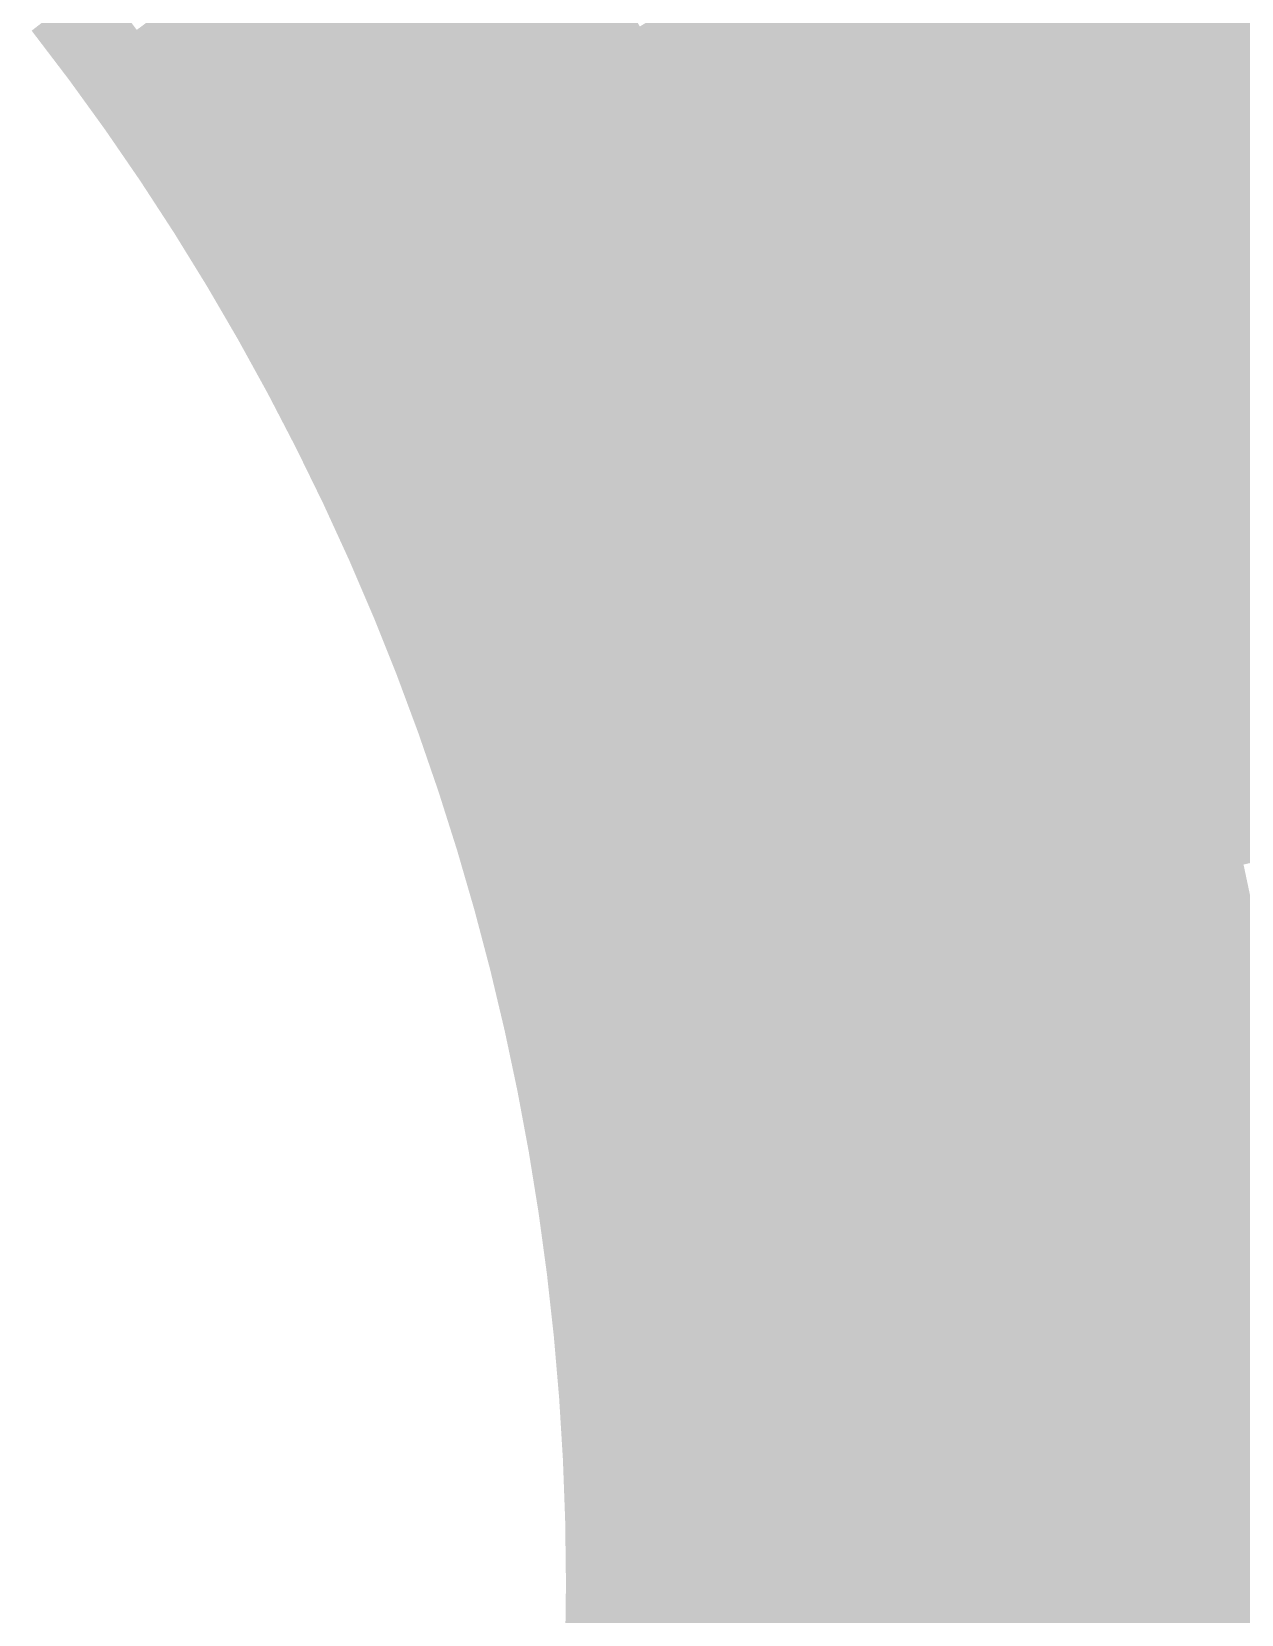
# Model space of a CAD drawing. Header units: inches. Extents: x -266 to 784, y -170 to 213.
# Drawn here: x 23.65 to 38.03, y -0.37 to 18.45 of the extents above; entities that cross this region are included whole.
import ezdxf

# ---------------------------------------------------------------- set-up
doc = ezdxf.new("R2010")
doc.units = ezdxf.units.IN
doc.header["$MEASUREMENT"] = 0

msp = doc.modelspace()

# ---------------------------------------------------------------- linework, layer by layer
at = {"color": 28, "true_color": 0x2f1500}
msp.add_solid([(36.158772, 19.327266), (37.040693, 19.798663), (36.622196, 18.434065), (37.515421, 18.883676)], dxfattribs=at)
at = {"color": 18, "true_color": 0x090500}
for points in [[(25.702641, 19.062378), (26.505849, 19.658077), (26.162714, 18.425862), (26.980299, 19.00167)], [(26.162714, 18.425862), (26.980299, 19.00167), (26.607028, 17.778247), (27.438497, 18.333818)], [(26.607028, 17.778247), (27.438497, 18.333818), (27.035314, 17.119924), (27.880168, 17.654921)]]:
    msp.add_solid(points, dxfattribs=at)
at = {"color": 18, "true_color": 0x0d0700}
for points in [[(26.980299, 19.00167), (27.797884, 19.577479), (27.438497, 18.333818), (28.269967, 18.889388)], [(27.438497, 18.333818), (28.269967, 18.889388), (27.880168, 17.654921), (28.725021, 18.189919)], [(27.880168, 17.654921), (28.725021, 18.189919), (28.305044, 16.965391), (29.162773, 17.479493)]]:
    msp.add_solid(points, dxfattribs=at)
at = {"color": 28, "true_color": 0x261200}
msp.add_solid([(33.933393, 19.223029), (34.80348, 19.715928), (34.394929, 18.384473), (35.276851, 18.855869)], dxfattribs=at)
at = {"color": 18, "true_color": 0x110900}
for points in [[(28.269967, 18.889388), (29.101436, 19.444958), (28.725021, 18.189919), (29.569875, 18.724917)], [(28.725021, 18.189919), (29.569875, 18.724917), (29.162773, 17.479493), (30.020501, 17.993596)]]:
    msp.add_solid(points, dxfattribs=at)
at = {"color": 28, "true_color": 0x1e0f00}
msp.add_solid([(31.735959, 19.021802), (32.593687, 19.535904), (32.193219, 18.237233), (33.063306, 18.730131)], dxfattribs=at)
at = {"color": 28, "true_color": 0x150b00}
for points in [[(29.569875, 18.724917), (30.414728, 19.259914), (30.020501, 17.993596), (30.87823, 18.507699)], [(30.020501, 17.993596), (30.87823, 18.507699), (30.453045, 17.251437), (31.323132, 17.744335)]]:
    msp.add_solid(points, dxfattribs=at)
at = {"color": 28, "true_color": 0x221000}
msp.add_solid([(33.063306, 18.730131), (33.933393, 19.223029), (33.513008, 17.913076), (34.394929, 18.384473)], dxfattribs=at)
at = {"color": 28, "true_color": 0x2b1300}
msp.add_solid([(35.276851, 18.855869), (36.158772, 19.327266), (35.728972, 17.984453), (36.622196, 18.434065)], dxfattribs=at)
at = {"color": 28, "true_color": 0x331600}
msp.add_solid([(37.515421, 18.883676), (38.408645, 19.333287), (37.96755, 17.957314), (38.87154, 18.384869)], dxfattribs=at)
at = {"color": 18, "true_color": 0x000000}
for points in [[(23.650393, 18.456948), (24.438739, 19.072179), (24.096226, 17.870979), (24.899433, 18.466678)], [(24.096226, 17.870979), (24.899433, 18.466678), (24.527544, 17.274246), (25.345129, 17.850054)], [(24.527544, 17.274246), (25.345129, 17.850054), (24.944088, 16.667107), (25.775558, 17.222677)], [(24.944088, 16.667107), (25.775558, 17.222677), (25.345607, 16.049929), (26.190461, 16.584926)], [(25.345607, 16.049929), (26.190461, 16.584926), (25.731858, 15.423082), (26.589587, 15.937185)], [(25.731858, 15.423082), (26.589587, 15.937185), (26.10261, 14.786946), (26.972697, 15.279844)], [(26.10261, 14.786946), (26.972697, 15.279844), (26.457638, 14.141902), (27.339559, 14.613299)], [(26.457638, 14.141902), (27.339559, 14.613299), (26.796729, 13.48834), (27.689953, 13.937951)], [(26.796729, 13.48834), (27.689953, 13.937951), (27.119679, 12.826653), (28.023668, 13.254208)], [(27.119679, 12.826653), (28.023668, 13.254208), (27.426293, 12.157239), (28.340502, 12.562481)], [(27.426293, 12.157239), (28.340502, 12.562481), (27.716386, 11.480503), (28.640266, 11.863186)], [(27.716386, 11.480503), (28.640266, 11.863186), (27.989784, 10.796851), (28.922777, 11.156746)], [(27.989784, 10.796851), (28.922777, 11.156746), (28.246322, 10.106696), (29.187866, 10.443585)], [(28.246322, 10.106696), (29.187866, 10.443585), (28.485845, 9.410452), (29.435374, 9.724134)], [(28.485845, 9.410452), (29.435374, 9.724134), (28.70821, 8.70854), (29.66515, 8.998825)], [(28.70821, 8.70854), (29.66515, 8.998825), (28.913282, 8.001383), (29.877058, 8.268095)], [(28.913282, 8.001383), (29.877058, 8.268095), (29.100938, 7.289405), (30.070969, 7.532386)], [(29.100938, 7.289405), (30.070969, 7.532386), (29.271064, 6.573037), (30.246766, 6.792138)], [(29.271064, 6.573037), (30.246766, 6.792138), (29.423558, 5.85271), (30.404344, 6.0478)], [(29.423558, 5.85271), (30.404344, 6.0478), (29.558329, 5.128857), (30.543607, 5.299819)], [(29.558329, 5.128857), (30.543607, 5.299819), (29.675295, 4.401914), (30.664472, 4.548645)], [(29.675295, 4.401914), (30.664472, 4.548645), (29.774386, 3.67232), (30.766866, 3.794731)], [(29.774386, 3.67232), (30.766866, 3.794731), (29.855542, 2.940514), (30.850727, 3.038531)], [(29.855542, 2.940514), (30.850727, 3.038531), (29.918714, 2.206937), (30.916004, 2.280501)], [(29.918714, 2.206937), (30.916004, 2.280501), (29.963864, 1.47203), (30.962659, 1.521098)], [(29.963864, 1.47203), (30.962659, 1.521098), (29.990965, 0.736237), (30.990663, 0.760778)], [(29.990965, 0.736237), (30.990663, 0.760778), (30, 0), (31, 0)], [(30, 0), (31, 0), (29.990965, -0.736237), (30.990663, -0.760778)]]:
    msp.add_solid(points, dxfattribs=at)
at = {"color": 18, "true_color": 0x040300}
msp.add_solid([(24.899433, 18.466678), (25.702641, 19.062378), (25.345129, 17.850054), (26.162714, 18.425862)], dxfattribs=at)
at = {"color": 28, "true_color": 0x1a0d00}
msp.add_solid([(30.87823, 18.507699), (31.735959, 19.021802), (31.323132, 17.744335), (32.193219, 18.237233)], dxfattribs=at)
at = {"color": 28, "true_color": 0x261100}
msp.add_solid([(34.394929, 18.384473), (35.276851, 18.855869), (34.835748, 17.534842), (35.728972, 17.984453)], dxfattribs=at)
at = {"color": 28, "true_color": 0x2f1400}
msp.add_solid([(36.622196, 18.434065), (37.515421, 18.883676), (37.063561, 17.529759), (37.96755, 17.957314)], dxfattribs=at)
at = {"color": 28, "true_color": 0x1e0e00}
msp.add_solid([(32.193219, 18.237233), (33.063306, 18.730131), (32.631087, 17.441679), (33.513008, 17.913076)], dxfattribs=at)
at = {"color": 18, "true_color": 0x040200}
for points in [[(25.345129, 17.850054), (26.162714, 18.425862), (25.775558, 17.222677), (26.607028, 17.778247)], [(25.775558, 17.222677), (26.607028, 17.778247), (26.190461, 16.584926), (27.035314, 17.119924)], [(26.190461, 16.584926), (27.035314, 17.119924), (26.589587, 15.937185), (27.447316, 16.451288)], [(26.589587, 15.937185), (27.447316, 16.451288), (26.972697, 15.279844), (27.842784, 15.772742)], [(26.972697, 15.279844), (27.842784, 15.772742), (27.339559, 14.613299), (28.22148, 15.084696)], [(27.339559, 14.613299), (28.22148, 15.084696), (27.689953, 13.937951), (28.583178, 14.387563)], [(27.689953, 13.937951), (28.583178, 14.387563), (28.023668, 13.254208), (28.927657, 13.681763)], [(28.023668, 13.254208), (28.927657, 13.681763), (28.340502, 12.562481), (29.254712, 12.967722)], [(28.340502, 12.562481), (29.254712, 12.967722), (28.640266, 11.863186), (29.564145, 12.24587)], [(28.640266, 11.863186), (29.564145, 12.24587), (28.922777, 11.156746), (29.85577, 11.516641)]]:
    msp.add_solid(points, dxfattribs=at)
at = {"color": 28, "true_color": 0x220f00}
for points in [[(33.513008, 17.913076), (34.394929, 18.384473), (33.942523, 17.085231), (34.835748, 17.534842)], [(33.942523, 17.085231), (34.835748, 17.534842), (34.351593, 16.247094), (35.255582, 16.674649)]]:
    msp.add_solid(points, dxfattribs=at)
at = {"color": 28, "true_color": 0x2b1200}
msp.add_solid([(35.728972, 17.984453), (36.622196, 18.434065), (36.159572, 17.102204), (37.063561, 17.529759)], dxfattribs=at)
at = {"color": 28, "true_color": 0x331500}
msp.add_solid([(37.96755, 17.957314), (38.87154, 18.384869), (38.39681, 17.020135), (39.311019, 17.425377)], dxfattribs=at)
at = {"color": 28, "true_color": 0x1a0c00}
for points in [[(31.323132, 17.744335), (32.193219, 18.237233), (31.749166, 16.970283), (32.631087, 17.441679)], [(31.749166, 16.970283), (32.631087, 17.441679), (32.156075, 16.186008), (33.049299, 16.635619)]]:
    msp.add_solid(points, dxfattribs=at)
at = {"color": 18, "true_color": 0x110800}
for points in [[(29.162773, 17.479493), (30.020501, 17.993596), (29.582958, 16.758539), (30.453045, 17.251437)], [(29.582958, 16.758539), (30.453045, 17.251437), (29.985323, 16.027489), (30.867244, 16.498886)], [(29.985323, 16.027489), (30.867244, 16.498886), (30.369626, 15.286785), (31.262851, 15.736397)]]:
    msp.add_solid(points, dxfattribs=at)
at = {"color": 28, "true_color": 0x1e0d00}
for points in [[(32.631087, 17.441679), (33.513008, 17.913076), (33.049299, 16.635619), (33.942523, 17.085231)], [(33.049299, 16.635619), (33.942523, 17.085231), (33.447604, 15.819538), (34.351593, 16.247094)]]:
    msp.add_solid(points, dxfattribs=at)
at = {"color": 28, "true_color": 0x261000}
msp.add_solid([(34.835748, 17.534842), (35.728972, 17.984453), (35.255582, 16.674649), (36.159572, 17.102204)], dxfattribs=at)
at = {"color": 28, "true_color": 0x2f1300}
msp.add_solid([(37.063561, 17.529759), (37.96755, 17.957314), (37.4826, 16.614894), (38.39681, 17.020135)], dxfattribs=at)
at = {"color": 28, "true_color": 0x150a00}
for points in [[(30.453045, 17.251437), (31.323132, 17.744335), (30.867244, 16.498886), (31.749166, 16.970283)], [(30.867244, 16.498886), (31.749166, 16.970283), (31.262851, 15.736397), (32.156075, 16.186008)]]:
    msp.add_solid(points, dxfattribs=at)
at = {"color": 18, "true_color": 0x090400}
for points in [[(27.035314, 17.119924), (27.880168, 17.654921), (27.447316, 16.451288), (28.305044, 16.965391)], [(27.447316, 16.451288), (28.305044, 16.965391), (27.842784, 15.772742), (28.712871, 16.26564)], [(27.842784, 15.772742), (28.712871, 16.26564), (28.22148, 15.084696), (29.103402, 15.556092)], [(28.22148, 15.084696), (29.103402, 15.556092), (28.583178, 14.387563), (29.476402, 14.837174)], [(28.583178, 14.387563), (29.476402, 14.837174), (28.927657, 13.681763), (29.831647, 14.109318)]]:
    msp.add_solid(points, dxfattribs=at)
at = {"color": 28, "true_color": 0x2b1100}
msp.add_solid([(36.159572, 17.102204), (37.063561, 17.529759), (36.56839, 16.209653), (37.4826, 16.614894)], dxfattribs=at)
at = {"color": 18, "true_color": 0x0d0600}
for points in [[(28.305044, 16.965391), (29.162773, 17.479493), (28.712871, 16.26564), (29.582958, 16.758539)], [(28.712871, 16.26564), (29.582958, 16.758539), (29.103402, 15.556092), (29.985323, 16.027489)], [(29.103402, 15.556092), (29.985323, 16.027489), (29.476402, 14.837174), (30.369626, 15.286785)]]:
    msp.add_solid(points, dxfattribs=at)
at = {"color": 28, "true_color": 0x260f00}
for points in [[(35.255582, 16.674649), (36.159572, 17.102204), (35.65418, 15.804411), (36.56839, 16.209653)], [(35.65418, 15.804411), (36.56839, 16.209653), (36.031302, 14.924654), (36.955181, 15.307337)]]:
    msp.add_solid(points, dxfattribs=at)
at = {"color": 28, "true_color": 0x2f1200}
msp.add_solid([(37.4826, 16.614894), (38.39681, 17.020135), (37.879061, 15.690021), (38.80294, 16.072704)], dxfattribs=at)
at = {"color": 28, "true_color": 0x1a0b00}
msp.add_solid([(32.156075, 16.186008), (33.049299, 16.635619), (32.543615, 15.391983), (33.447604, 15.819538)], dxfattribs=at)
at = {"color": 28, "true_color": 0x220e00}
msp.add_solid([(34.351593, 16.247094), (35.255582, 16.674649), (34.739971, 15.39917), (35.65418, 15.804411)], dxfattribs=at)
at = {"color": 28, "true_color": 0x2b1000}
msp.add_solid([(36.56839, 16.209653), (37.4826, 16.614894), (36.955181, 15.307337), (37.879061, 15.690021)], dxfattribs=at)
at = {"color": 18, "true_color": 0x150900}
for points in [[(31.262851, 15.736397), (32.156075, 16.186008), (31.639625, 14.964428), (32.543615, 15.391983)], [(31.639625, 14.964428), (32.543615, 15.391983), (31.997341, 14.183446), (32.911551, 14.588687)]]:
    msp.add_solid(points, dxfattribs=at)
at = {"color": 28, "true_color": 0x1e0c00}
msp.add_solid([(33.447604, 15.819538), (34.351593, 16.247094), (33.825761, 14.993929), (34.739971, 15.39917)], dxfattribs=at)
at = {"color": 28, "true_color": 0x2f1100}
msp.add_solid([(37.879061, 15.690021), (38.80294, 16.072704), (38.252705, 14.755696), (39.185698, 15.115592)], dxfattribs=at)
at = {"color": 28, "true_color": 0x1a0a00}
for points in [[(32.543615, 15.391983), (33.447604, 15.819538), (32.911551, 14.588687), (33.825761, 14.993929)], [(32.911551, 14.588687), (33.825761, 14.993929), (33.259663, 13.776604), (34.183543, 14.159287)]]:
    msp.add_solid(points, dxfattribs=at)
at = {"color": 28, "true_color": 0x220d00}
msp.add_solid([(34.739971, 15.39917), (35.65418, 15.804411), (35.107422, 14.54197), (36.031302, 14.924654)], dxfattribs=at)
at = {"color": 18, "true_color": 0x110700}
for points in [[(30.369626, 15.286785), (31.262851, 15.736397), (30.735636, 14.536873), (31.639625, 14.964428)], [(30.735636, 14.536873), (31.639625, 14.964428), (31.083132, 13.778205), (31.997341, 14.183446)]]:
    msp.add_solid(points, dxfattribs=at)
at = {"color": 28, "true_color": 0x2b0f00}
msp.add_solid([(36.955181, 15.307337), (37.879061, 15.690021), (37.319712, 14.395801), (38.252705, 14.755696)], dxfattribs=at)
at = {"color": 18, "true_color": 0x0d0500}
for points in [[(29.476402, 14.837174), (30.369626, 15.286785), (29.831647, 14.109318), (30.735636, 14.536873)], [(29.831647, 14.109318), (30.735636, 14.536873), (30.168922, 13.372963), (31.083132, 13.778205)], [(30.168922, 13.372963), (31.083132, 13.778205), (30.488025, 12.628553), (31.411904, 13.011237)], [(30.488025, 12.628553), (31.411904, 13.011237), (30.788762, 11.876536), (31.721755, 12.236431)]]:
    msp.add_solid(points, dxfattribs=at)
at = {"color": 28, "true_color": 0x1e0b00}
for points in [[(33.825761, 14.993929), (34.739971, 15.39917), (34.183543, 14.159287), (35.107422, 14.54197)], [(34.183543, 14.159287), (35.107422, 14.54197), (34.520734, 13.316116), (35.453726, 13.676011)]]:
    msp.add_solid(points, dxfattribs=at)
at = {"color": 28, "true_color": 0x260e00}
msp.add_solid([(36.031302, 14.924654), (36.955181, 15.307337), (36.386719, 14.035906), (37.319712, 14.395801)], dxfattribs=at)
at = {"color": 28, "true_color": 0x220c00}
msp.add_solid([(35.107422, 14.54197), (36.031302, 14.924654), (35.453726, 13.676011), (36.386719, 14.035906)], dxfattribs=at)
at = {"color": 28, "true_color": 0x2b0e00}
msp.add_solid([(37.319712, 14.395801), (38.252705, 14.755696), (37.661763, 13.475594), (38.603307, 13.812484)], dxfattribs=at)
at = {"color": 18, "true_color": 0x150800}
for points in [[(31.997341, 14.183446), (32.911551, 14.588687), (32.335784, 13.39392), (33.259663, 13.776604)], [(32.335784, 13.39392), (33.259663, 13.776604), (32.654748, 12.596326), (33.587741, 12.956221)]]:
    msp.add_solid(points, dxfattribs=at)
at = {"color": 28, "true_color": 0x260d00}
msp.add_solid([(36.386719, 14.035906), (37.319712, 14.395801), (36.720219, 13.138704), (37.661763, 13.475594)], dxfattribs=at)
at = {"color": 18, "true_color": 0x110600}
for points in [[(31.083132, 13.778205), (31.997341, 14.183446), (31.411904, 13.011237), (32.335784, 13.39392)], [(31.411904, 13.011237), (32.335784, 13.39392), (31.721755, 12.236431), (32.654748, 12.596326)], [(31.721755, 12.236431), (32.654748, 12.596326), (32.012498, 11.454255), (32.954042, 11.791145)]]:
    msp.add_solid(points, dxfattribs=at)
at = {"color": 18, "true_color": 0x1a0900}
for points in [[(33.259663, 13.776604), (34.183543, 14.159287), (33.587741, 12.956221), (34.520734, 13.316116)], [(33.587741, 12.956221), (34.520734, 13.316116), (33.895586, 12.128035), (34.83713, 12.464925)]]:
    msp.add_solid(points, dxfattribs=at)
at = {"color": 18, "true_color": 0x090300}
for points in [[(28.927657, 13.681763), (29.831647, 14.109318), (29.254712, 12.967722), (30.168922, 13.372963)], [(29.254712, 12.967722), (30.168922, 13.372963), (29.564145, 12.24587), (30.488025, 12.628553)], [(29.564145, 12.24587), (30.488025, 12.628553), (29.85577, 11.516641), (30.788762, 11.876536)], [(29.85577, 11.516641), (30.788762, 11.876536), (30.12941, 10.780475), (31.070954, 11.117365)], [(30.12941, 10.780475), (31.070954, 11.117365), (30.384902, 10.037816), (31.33443, 10.351497)]]:
    msp.add_solid(points, dxfattribs=at)
at = {"color": 28, "true_color": 0x220b00}
for points in [[(35.453726, 13.676011), (36.386719, 14.035906), (35.778674, 12.801814), (36.720219, 13.138704)], [(35.778674, 12.801814), (36.720219, 13.138704), (36.082071, 11.919906), (37.031599, 12.233588)]]:
    msp.add_solid(points, dxfattribs=at)
at = {"color": 28, "true_color": 0x2b0d00}
msp.add_solid([(37.661763, 13.475594), (38.603307, 13.812484), (37.981127, 12.54727), (38.930655, 12.860951)], dxfattribs=at)
at = {"color": 28, "true_color": 0x1e0a00}
msp.add_solid([(34.520734, 13.316116), (35.453726, 13.676011), (34.83713, 12.464925), (35.778674, 12.801814)], dxfattribs=at)
at = {"color": 28, "true_color": 0x260c00}
msp.add_solid([(36.720219, 13.138704), (37.661763, 13.475594), (37.031599, 12.233588), (37.981127, 12.54727)], dxfattribs=at)
at = {"color": 18, "true_color": 0x150700}
for points in [[(32.654748, 12.596326), (33.587741, 12.956221), (32.954042, 11.791145), (33.895586, 12.128035)], [(32.954042, 11.791145), (33.895586, 12.128035), (33.233486, 10.978861), (34.183015, 11.292543)]]:
    msp.add_solid(points, dxfattribs=at)
at = {"color": 18, "true_color": 0x1e0900}
for points in [[(34.83713, 12.464925), (35.778674, 12.801814), (35.132543, 11.606224), (36.082071, 11.919906)], [(35.132543, 11.606224), (36.082071, 11.919906), (35.406792, 10.740533), (36.363733, 11.030818)]]:
    msp.add_solid(points, dxfattribs=at)
at = {"color": 28, "true_color": 0x2b0c00}
msp.add_solid([(37.981127, 12.54727), (38.930655, 12.860951), (38.277613, 11.611387), (39.234554, 11.901672)], dxfattribs=at)
at = {"color": 18, "true_color": 0x1a0800}
msp.add_solid([(33.895586, 12.128035), (34.83713, 12.464925), (34.183015, 11.292543), (35.132543, 11.606224)], dxfattribs=at)
at = {"color": 28, "true_color": 0x260b00}
msp.add_solid([(37.031599, 12.233588), (37.981127, 12.54727), (37.320673, 11.321102), (38.277613, 11.611387)], dxfattribs=at)
at = {"color": 18, "true_color": 0x0d0400}
for points in [[(30.788762, 11.876536), (31.721755, 12.236431), (31.070954, 11.117365), (32.012498, 11.454255)], [(31.070954, 11.117365), (32.012498, 11.454255), (31.33443, 10.351497), (32.283958, 10.665179)], [(31.33443, 10.351497), (32.283958, 10.665179), (31.579031, 9.579394), (32.535971, 9.869679)]]:
    msp.add_solid(points, dxfattribs=at)
at = {"color": 28, "true_color": 0x220a00}
msp.add_solid([(36.082071, 11.919906), (37.031599, 12.233588), (36.363733, 11.030818), (37.320673, 11.321102)], dxfattribs=at)
at = {"color": 18, "true_color": 0x110500}
for points in [[(32.012498, 11.454255), (32.954042, 11.791145), (32.283958, 10.665179), (33.233486, 10.978861)], [(32.283958, 10.665179), (33.233486, 10.978861), (32.535971, 9.869679), (33.492912, 10.159964)]]:
    msp.add_solid(points, dxfattribs=at)
at = {"color": 18, "true_color": 0x040100}
for points in [[(28.922777, 11.156746), (29.85577, 11.516641), (29.187866, 10.443585), (30.12941, 10.780475)], [(29.187866, 10.443585), (30.12941, 10.780475), (29.435374, 9.724134), (30.384902, 10.037816)], [(29.435374, 9.724134), (30.384902, 10.037816), (29.66515, 8.998825), (30.622091, 9.28911)], [(29.66515, 8.998825), (30.622091, 9.28911), (29.877058, 8.268095), (30.840834, 8.534808)], [(29.877058, 8.268095), (30.840834, 8.534808), (30.070969, 7.532386), (31.041, 7.775366)], [(30.070969, 7.532386), (31.041, 7.775366), (30.246766, 6.792138), (31.222468, 7.01124)], [(30.246766, 6.792138), (31.222468, 7.01124), (30.404344, 6.0478), (31.385129, 6.24289)], [(30.404344, 6.0478), (31.385129, 6.24289), (30.543607, 5.299819), (31.528885, 5.47078)], [(30.543607, 5.299819), (31.528885, 5.47078), (30.664472, 4.548645), (31.653648, 4.695375)], [(30.664472, 4.548645), (31.653648, 4.695375), (30.766866, 3.794731), (31.759345, 3.917142)]]:
    msp.add_solid(points, dxfattribs=at)
at = {"color": 18, "true_color": 0x1a0700}
for points in [[(34.183015, 11.292543), (35.132543, 11.606224), (34.449852, 10.450248), (35.406792, 10.740533)], [(34.449852, 10.450248), (35.406792, 10.740533), (34.695938, 9.601659), (35.659714, 9.868372)]]:
    msp.add_solid(points, dxfattribs=at)
at = {"color": 28, "true_color": 0x260a00}
msp.add_solid([(37.320673, 11.321102), (38.277613, 11.611387), (37.587267, 10.401798), (38.551043, 10.66851)], dxfattribs=at)
at = {"color": 18, "true_color": 0x150600}
for points in [[(33.233486, 10.978861), (34.183015, 11.292543), (33.492912, 10.159964), (34.449852, 10.450248)], [(33.492912, 10.159964), (34.449852, 10.450248), (33.732162, 9.334947), (34.695938, 9.601659)]]:
    msp.add_solid(points, dxfattribs=at)
at = {"color": 18, "true_color": 0x220900}
msp.add_solid([(36.363733, 11.030818), (37.320673, 11.321102), (36.623491, 10.135085), (37.587267, 10.401798)], dxfattribs=at)
at = {"color": 18, "true_color": 0x1e0800}
msp.add_solid([(35.406792, 10.740533), (36.363733, 11.030818), (35.659714, 9.868372), (36.623491, 10.135085)], dxfattribs=at)
at = {"color": 18, "true_color": 0x260900}
msp.add_solid([(37.587267, 10.401798), (38.551043, 10.66851), (37.831219, 9.476227), (38.80125, 9.719207)], dxfattribs=at)
at = {"color": 18, "true_color": 0x090200}
for points in [[(30.384902, 10.037816), (31.33443, 10.351497), (30.622091, 9.28911), (31.579031, 9.579394)], [(30.622091, 9.28911), (31.579031, 9.579394), (30.840834, 8.534808), (31.80461, 8.801521)], [(30.840834, 8.534808), (31.80461, 8.801521), (31.041, 7.775366), (32.011031, 8.018346)], [(31.041, 7.775366), (32.011031, 8.018346), (31.222468, 7.01124), (32.19817, 7.230341)], [(31.222468, 7.01124), (32.19817, 7.230341), (31.385129, 6.24289), (32.365914, 6.437981)]]:
    msp.add_solid(points, dxfattribs=at)
at = {"color": 18, "true_color": 0x220800}
msp.add_solid([(36.623491, 10.135085), (37.587267, 10.401798), (36.861188, 9.233247), (37.831219, 9.476227)], dxfattribs=at)
at = {"color": 18, "true_color": 0x110400}
for points in [[(32.535971, 9.869679), (33.492912, 10.159964), (32.768386, 9.068234), (33.732162, 9.334947)], [(32.768386, 9.068234), (33.732162, 9.334947), (32.981063, 8.261326), (33.951094, 8.504306)], [(32.981063, 8.261326), (33.951094, 8.504306), (33.173872, 7.449442), (34.149575, 7.668543)]]:
    msp.add_solid(points, dxfattribs=at)
at = {"color": 18, "true_color": 0x1e0700}
msp.add_solid([(35.659714, 9.868372), (36.623491, 10.135085), (35.891156, 8.990267), (36.861188, 9.233247)], dxfattribs=at)
at = {"color": 18, "true_color": 0x0d0300}
for points in [[(31.579031, 9.579394), (32.535971, 9.869679), (31.80461, 8.801521), (32.768386, 9.068234)], [(31.80461, 8.801521), (32.768386, 9.068234), (32.011031, 8.018346), (32.981063, 8.261326)], [(32.011031, 8.018346), (32.981063, 8.261326), (32.19817, 7.230341), (33.173872, 7.449442)]]:
    msp.add_solid(points, dxfattribs=at)
at = {"color": 18, "true_color": 0x1a0600}
for points in [[(34.695938, 9.601659), (35.659714, 9.868372), (34.921125, 8.747286), (35.891156, 8.990267)], [(34.921125, 8.747286), (35.891156, 8.990267), (35.125277, 7.887645), (36.100979, 8.106746)]]:
    msp.add_solid(points, dxfattribs=at)
at = {"color": 18, "true_color": 0x150500}
for points in [[(33.732162, 9.334947), (34.695938, 9.601659), (33.951094, 8.504306), (34.921125, 8.747286)], [(33.951094, 8.504306), (34.921125, 8.747286), (34.149575, 7.668543), (35.125277, 7.887645)]]:
    msp.add_solid(points, dxfattribs=at)
at = {"color": 18, "true_color": 0x260800}
msp.add_solid([(37.831219, 9.476227), (38.80125, 9.719207), (38.052383, 8.544948), (39.028085, 8.76405)], dxfattribs=at)
at = {"color": 18, "true_color": 0x220700}
for points in [[(36.861188, 9.233247), (37.831219, 9.476227), (37.076681, 8.325847), (38.052383, 8.544948)], [(37.076681, 8.325847), (38.052383, 8.544948), (37.269841, 7.413432), (38.250626, 7.608523)]]:
    msp.add_solid(points, dxfattribs=at)
at = {"color": 18, "true_color": 0x1e0600}
for points in [[(35.891156, 8.990267), (36.861188, 9.233247), (36.100979, 8.106746), (37.076681, 8.325847)], [(36.100979, 8.106746), (37.076681, 8.325847), (36.289055, 7.218342), (37.269841, 7.413432)]]:
    msp.add_solid(points, dxfattribs=at)
at = {"color": 18, "true_color": 0x1a0500}
msp.add_solid([(35.125277, 7.887645), (36.100979, 8.106746), (35.30827, 7.023252), (36.289055, 7.218342)], dxfattribs=at)
at = {"color": 18, "true_color": 0x150400}
for points in [[(34.149575, 7.668543), (35.125277, 7.887645), (34.327485, 6.828161), (35.30827, 7.023252)], [(34.327485, 6.828161), (35.30827, 7.023252), (34.484717, 5.983666), (35.469995, 6.154628)]]:
    msp.add_solid(points, dxfattribs=at)
at = {"color": 18, "true_color": 0x110300}
for points in [[(33.173872, 7.449442), (34.149575, 7.668543), (33.3467, 6.633071), (34.327485, 6.828161)], [(33.3467, 6.633071), (34.327485, 6.828161), (33.49944, 5.812704), (34.484717, 5.983666)]]:
    msp.add_solid(points, dxfattribs=at)
at = {"color": 18, "true_color": 0x220600}
msp.add_solid([(37.269841, 7.413432), (38.250626, 7.608523), (37.44055, 6.496552), (38.425828, 6.667514)], dxfattribs=at)
at = {"color": 18, "true_color": 0x0d0200}
for points in [[(32.19817, 7.230341), (33.173872, 7.449442), (32.365914, 6.437981), (33.3467, 6.633071)], [(32.365914, 6.437981), (33.3467, 6.633071), (32.514162, 5.641742), (33.49944, 5.812704)], [(32.514162, 5.641742), (33.49944, 5.812704), (32.642825, 4.842106), (33.632001, 4.988836)], [(32.642825, 4.842106), (33.632001, 4.988836), (32.751825, 4.039552), (33.744304, 4.161963)]]:
    msp.add_solid(points, dxfattribs=at)
at = {"color": 18, "true_color": 0x1e0500}
msp.add_solid([(36.289055, 7.218342), (37.269841, 7.413432), (36.455273, 6.32559), (37.44055, 6.496552)], dxfattribs=at)
at = {"color": 18, "true_color": 0x1a0400}
for points in [[(35.30827, 7.023252), (36.289055, 7.218342), (35.469995, 6.154628), (36.455273, 6.32559)], [(35.469995, 6.154628), (36.455273, 6.32559), (35.610354, 5.282297), (36.599531, 5.429028)]]:
    msp.add_solid(points, dxfattribs=at)
at = {"color": 18, "true_color": 0x220500}
msp.add_solid([(37.44055, 6.496552), (38.425828, 6.667514), (37.588707, 5.575758), (38.577884, 5.722489)], dxfattribs=at)
at = {"color": 18, "true_color": 0x090100}
for points in [[(31.385129, 6.24289), (32.365914, 6.437981), (31.528885, 5.47078), (32.514162, 5.641742)], [(31.528885, 5.47078), (32.514162, 5.641742), (31.653648, 4.695375), (32.642825, 4.842106)], [(31.653648, 4.695375), (32.642825, 4.842106), (31.759345, 3.917142), (32.751825, 4.039552)], [(31.759345, 3.917142), (32.751825, 4.039552), (31.845911, 3.136548), (32.841096, 3.234566)], [(31.845911, 3.136548), (32.841096, 3.234566), (31.913295, 2.354066), (32.910585, 2.427631)]]:
    msp.add_solid(points, dxfattribs=at)
at = {"color": 18, "true_color": 0x1e0400}
for points in [[(36.455273, 6.32559), (37.44055, 6.496552), (36.599531, 5.429028), (37.588707, 5.575758)], [(36.599531, 5.429028), (37.588707, 5.575758), (36.721743, 4.529195), (37.714222, 4.651606)]]:
    msp.add_solid(points, dxfattribs=at)
at = {"color": 18, "true_color": 0x150300}
for points in [[(34.484717, 5.983666), (35.469995, 6.154628), (34.621178, 5.135567), (35.610354, 5.282297)], [(34.621178, 5.135567), (35.610354, 5.282297), (34.736784, 4.284374), (35.729263, 4.406784)]]:
    msp.add_solid(points, dxfattribs=at)
at = {"color": 18, "true_color": 0x110200}
for points in [[(33.49944, 5.812704), (34.484717, 5.983666), (33.632001, 4.988836), (34.621178, 5.135567)], [(33.632001, 4.988836), (34.621178, 5.135567), (33.744304, 4.161963), (34.736784, 4.284374)], [(33.744304, 4.161963), (34.736784, 4.284374), (33.836281, 3.332583), (34.831465, 3.4306)]]:
    msp.add_solid(points, dxfattribs=at)
at = {"color": 18, "true_color": 0x220400}
msp.add_solid([(37.588707, 5.575758), (38.577884, 5.722489), (37.714222, 4.651606), (38.706702, 4.774016)], dxfattribs=at)
at = {"color": 18, "true_color": 0x1a0300}
for points in [[(35.610354, 5.282297), (36.599531, 5.429028), (35.729263, 4.406784), (36.721743, 4.529195)], [(35.729263, 4.406784), (36.721743, 4.529195), (35.82665, 3.528617), (36.821835, 3.626634)]]:
    msp.add_solid(points, dxfattribs=at)
at = {"color": 18, "true_color": 0x220300}
for points in [[(37.714222, 4.651606), (38.706702, 4.774016), (37.81702, 3.724651), (38.812204, 3.822668)], [(37.81702, 3.724651), (38.812204, 3.822668), (37.897037, 2.795453), (38.894328, 2.869018)]]:
    msp.add_solid(points, dxfattribs=at)
at = {"color": 18, "true_color": 0x1e0300}
msp.add_solid([(36.721743, 4.529195), (37.714222, 4.651606), (36.821835, 3.626634), (37.81702, 3.724651)], dxfattribs=at)
at = {"color": 18, "true_color": 0x150200}
for points in [[(34.736784, 4.284374), (35.729263, 4.406784), (34.831465, 3.4306), (35.82665, 3.528617)], [(34.831465, 3.4306), (35.82665, 3.528617), (34.905166, 2.57476), (35.902456, 2.648324)]]:
    msp.add_solid(points, dxfattribs=at)
at = {"color": 18, "true_color": 0x0d0100}
for points in [[(32.751825, 4.039552), (33.744304, 4.161963), (32.841096, 3.234566), (33.836281, 3.332583)], [(32.841096, 3.234566), (33.836281, 3.332583), (32.910585, 2.427631), (33.907876, 2.501195)], [(32.910585, 2.427631), (33.907876, 2.501195), (32.96025, 1.619233), (33.959046, 1.668301)]]:
    msp.add_solid(points, dxfattribs=at)
at = {"color": 18, "true_color": 0x040000}
for points in [[(30.766866, 3.794731), (31.759345, 3.917142), (30.850727, 3.038531), (31.845911, 3.136548)], [(30.850727, 3.038531), (31.845911, 3.136548), (30.916004, 2.280501), (31.913295, 2.354066)], [(30.916004, 2.280501), (31.913295, 2.354066), (30.962659, 1.521098), (31.961455, 1.570166)], [(30.962659, 1.521098), (31.961455, 1.570166), (30.990663, 0.760778), (31.990362, 0.785319)], [(30.990663, 0.760778), (31.990362, 0.785319), (31, 0), (32, 0)], [(31, 0), (32, 0), (30.990663, -0.760778), (31.990362, -0.785319)]]:
    msp.add_solid(points, dxfattribs=at)
at = {"color": 18, "true_color": 0x1a0200}
msp.add_solid([(35.82665, 3.528617), (36.821835, 3.626634), (35.902456, 2.648324), (36.899747, 2.721889)], dxfattribs=at)
at = {"color": 18, "true_color": 0x1e0200}
for points in [[(36.821835, 3.626634), (37.81702, 3.724651), (36.899747, 2.721889), (37.897037, 2.795453)], [(36.899747, 2.721889), (37.897037, 2.795453), (36.955432, 1.815504), (37.954227, 1.864572)]]:
    msp.add_solid(points, dxfattribs=at)
at = {"color": 18, "true_color": 0x110100}
for points in [[(33.836281, 3.332583), (34.831465, 3.4306), (33.907876, 2.501195), (34.905166, 2.57476)], [(33.907876, 2.501195), (34.905166, 2.57476), (33.959046, 1.668301), (34.957841, 1.717369)]]:
    msp.add_solid(points, dxfattribs=at)
at = {"color": 18, "true_color": 0x220200}
msp.add_solid([(37.897037, 2.795453), (38.894328, 2.869018), (37.954227, 1.864572), (38.953023, 1.913639)], dxfattribs=at)
at = {"color": 18, "true_color": 0x150100}
for points in [[(34.905166, 2.57476), (35.902456, 2.648324), (34.957841, 1.717369), (35.956636, 1.766436)], [(34.957841, 1.717369), (35.956636, 1.766436), (34.989459, 0.858943), (35.989157, 0.883484)]]:
    msp.add_solid(points, dxfattribs=at)
at = {"color": 18, "true_color": 0x1a0100}
for points in [[(35.902456, 2.648324), (36.899747, 2.721889), (35.956636, 1.766436), (36.955432, 1.815504)], [(35.956636, 1.766436), (36.955432, 1.815504), (35.989157, 0.883484), (36.988856, 0.908025)]]:
    msp.add_solid(points, dxfattribs=at)
at = {"color": 18, "true_color": 0x090000}
for points in [[(31.913295, 2.354066), (32.910585, 2.427631), (31.961455, 1.570166), (32.96025, 1.619233)], [(31.961455, 1.570166), (32.96025, 1.619233), (31.990362, 0.785319), (32.990061, 0.809861)], [(31.990362, 0.785319), (32.990061, 0.809861), (32, 0), (33, 0)], [(32, 0), (33, 0), (31.990362, -0.785319), (32.990061, -0.809861)]]:
    msp.add_solid(points, dxfattribs=at)
at = {"color": 18, "true_color": 0x220100}
msp.add_solid([(37.954227, 1.864572), (38.953023, 1.913639), (37.988555, 0.932567), (38.988254, 0.957108)], dxfattribs=at)
at = {"color": 18, "true_color": 0x110000}
for points in [[(33.959046, 1.668301), (34.957841, 1.717369), (33.98976, 0.834402), (34.989459, 0.858943)], [(33.98976, 0.834402), (34.989459, 0.858943), (34, 0), (35, 0)], [(34, 0), (35, 0), (33.98976, -0.834402), (34.989459, -0.858943)]]:
    msp.add_solid(points, dxfattribs=at)
at = {"color": 18, "true_color": 0x1e0100}
msp.add_solid([(36.955432, 1.815504), (37.954227, 1.864572), (36.988856, 0.908025), (37.988555, 0.932567)], dxfattribs=at)
at = {"color": 18, "true_color": 0x0d0000}
for points in [[(32.96025, 1.619233), (33.959046, 1.668301), (32.990061, 0.809861), (33.98976, 0.834402)], [(32.990061, 0.809861), (33.98976, 0.834402), (33, 0), (34, 0)], [(33, 0), (34, 0), (32.990061, -0.809861), (33.98976, -0.834402)]]:
    msp.add_solid(points, dxfattribs=at)
at = {"color": 18, "true_color": 0x220000}
for points in [[(37.988555, 0.932567), (38.988254, 0.957108), (38, 0), (39, 0)], [(38, 0), (39, 0), (37.988555, -0.932567), (38.988254, -0.957108)]]:
    msp.add_solid(points, dxfattribs=at)
at = {"color": 18, "true_color": 0x150000}
for points in [[(34.989459, 0.858943), (35.989157, 0.883484), (35, 0), (36, 0)], [(35, 0), (36, 0), (34.989459, -0.858943), (35.989157, -0.883484)]]:
    msp.add_solid(points, dxfattribs=at)
at = {"color": 18, "true_color": 0x1a0000}
for points in [[(35.989157, 0.883484), (36.988856, 0.908025), (36, 0), (37, 0)], [(36, 0), (37, 0), (35.989157, -0.883484), (36.988856, -0.908025)]]:
    msp.add_solid(points, dxfattribs=at)
at = {"color": 18, "true_color": 0x1e0000}
for points in [[(36.988856, 0.908025), (37.988555, 0.932567), (37, 0), (38, 0)], [(37, 0), (38, 0), (36.988856, -0.908025), (37.988555, -0.932567)]]:
    msp.add_solid(points, dxfattribs=at)

doc.saveas('drawing.dxf')
